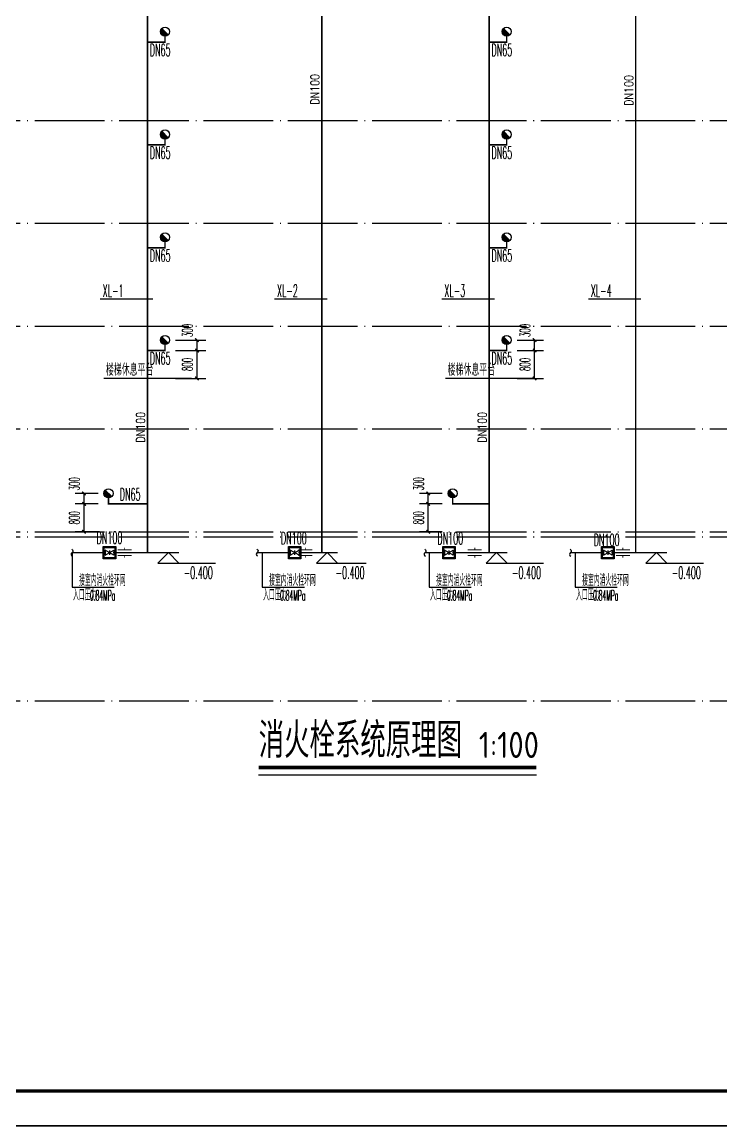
# Model space of a CAD drawing. Extents: x 27938 to 1507990, y 110129 to 923079.
# Drawn here: x 1209534 to 1229579, y 644286 to 675961 of the extents above; entities that cross this region are included whole.
import ezdxf

# ---------------------------------------------------------------- set-up
doc = ezdxf.new("R2010")
doc.units = 0
doc.header["$LTSCALE"] = 1000
doc.header["$MEASUREMENT"] = 0
doc.linetypes.add('DOTE', pattern=[2.42, 2, -0.2, 0.02, -0.2])
for name, color, linetype in [('-JS', 4, 'Continuous'), ('DIM_SYMB', 3, 'Continuous'), ('DIM_不分区消火栓', 1, 'Continuous'), ('DIM_消防', 3, 'Continuous'), ('EQUIP_消火栓', 7, 'Continuous'), ('EQUIP_消防', 7, 'Continuous'), ('PIPE-不分区消火栓', 1, 'TG_X'), ('TEXT_不分区消火栓', 7, 'Continuous'), ('TWT', 7, 'Continuous'), ('TWT_DIM', 3, 'Continuous'), ('TWT_ELEV', 3, 'Continuous'), ('TWT_TITLE', 7, 'Continuous'), ('VALVE_污水', 7, 'Continuous'), ('VALVE_消防', 7, 'Continuous'), ('图框', 140, 'Continuous')]:
    doc.layers.add(name, color=color, linetype=linetype)
doc.styles.add('_TCH_DIM_T3', font='SIMPLEX.shx', dxfattribs={"width": 0.494118, "bigfont": 'GBCBIG.shx'})
doc.styles.add('_TWT_PIPEDN', font='SIMPLEX', dxfattribs={"width": 0.8, "height": 3.5, "bigfont": 'HZTXT'})
doc.styles.add('_TWT_SERIAL', font='SIMPLEX', dxfattribs={"width": 0.8, "height": 3.5, "bigfont": 'HZTXT'})
doc.styles.get("Standard").update_dxf_attribs({"font": 'gbenor.shx', "bigfont": 'gbcbig.shx'})
doc.styles.add('TG_LINETYPE', font='SIMPLEX', dxfattribs={"width": 0.8, "height": 3, "bigfont": 'HZTXT'})
doc.linetypes.add('TG_X', pattern='A,2,-0.229,["X",TG_LINETYPE,S=0.1,R=0,X=-0.229,Y=-0.15],0', length=2.229)
doc.dimstyles.new('_TWT_ARCH&&100', dxfattribs={"dimtxt": 297.5, "dimasz": 100, "dimexe": 250, "dimexo": 300, "dimgap": 126.25, "dimtad": 1, "dimdec": 0, "dimzin": 0, "dimdsep": 46, "dimtxsty": '_TCH_DIM_T3', "dimblk": 'ARCHTICK', "dimcen": 0.09, "dimclrt": 7, "dimazin": 2, "dimtfac": 1, "dimtdec": 0, "dimtix": 1, "dimtmove": 2, "dimatfit": 3, "dimfxl": 1, "dimtolj": 1, "dimtzin": 0, "dimarcsym": 0})

# ---------------------------------------------------------------- blocks, each defined once
blk = doc.blocks.new('$TwtSys$00000386')
blk.add_line((-93, 93, 0), (93, -93, 0))
blk.add_circle((0, 0, 0), 131)
at = {"color": 0}
for points in [[(34, -127, 0), (-127, 34, 0), (93, -93, 0), (-93, 93, 0)], [(-34, -127, 0), (-127, -34, 0), (34, -127, 0), (-127, 34, 0)], [(-93, -93, 0), (-93, -93, 0), (-34, -127, 0), (-127, -34, 0)]]:
    blk.add_solid(points, dxfattribs=at)
at = {"flags": 9}
blk.add_attdef('A', (0, 0, 0), '', height=0.00524, dxfattribs=at)
blk = doc.blocks.new('$VALVE$00000296')
for points in [[(-125, 72), (-125, -72), (125, 72), (125, -72), (-125, 72)], [(0, 60), (0, -64)]]:
    blk.add_lwpolyline(points)
for p in [(-125, 0), (125, 0)]:
    blk.add_point(p)
blk = doc.blocks.new('$TwtSys$00000132')
at = {"elevation": 0}
blk.add_lwpolyline([(7, -101, -0.575183), (0, 0, 0.604745), (-11, 101, 16.924828)], format="xyb", dxfattribs=at)
blk = doc.blocks.new('$VALVE$00000553')
at = {"const_width": 30}
for points in [[(0, 100), (-250, 100), (-250, 100)], [(0, 100), (0, 175)], [(0, 100), (250, 100), (250, 100)], [(-250, -100), (-250, -100), (0, -100)], [(250, -100), (250, -100), (0, -100)], [(0, -175), (0, -100)]]:
    blk.add_lwpolyline(points, dxfattribs=at)
blk = doc.blocks.new('_ArchTick')
at = {"color": 0, "linetype": 'ByBlock', "const_width": 0.4}
blk.add_lwpolyline([(-0.5, -0.5), (0.5, 0.5)], dxfattribs=at)
blk = doc.blocks.new('*D390')
at = {"layer": 'Defpoints', "color": 0}
for p in [(1221182, 662436), (1221884, 662436), (1221884, 662136)]:
    blk.add_point(p, dxfattribs=at)
at = {"layer": 'TWT_DIM', "color": 0, "lineweight": -2}
for p, q in [((1221584, 662436), (1220932, 662436)), ((1221182, 662136), (1221182, 662436)), ((1221584, 662136), (1220932, 662136))]:
    blk.add_line(p, q, dxfattribs=at)
at = {"layer": 'TWT_DIM', "color": 0, "lineweight": -2, "xscale": 100, "yscale": 100, "zscale": 100}
for p, rotation in [((1221182, 662436), 90), ((1221182, 662136), 270)]:
    blk.add_blockref('_ArchTick', p, dxfattribs=dict(at, rotation=rotation))
at = {"layer": 'TWT_DIM', "color": 7, "insert": (1220907, 662711), "char_height": 297.5, "attachment_point": 5, "rotation": 90, "style": '_TCH_DIM_T3'}
blk.add_mtext('\\A1;300', dxfattribs=at)
blk = doc.blocks.new('*D391')
at = {"layer": 'Defpoints', "color": 0}
for p in [(1221182, 662136), (1221884, 662136), (1221884, 661336)]:
    blk.add_point(p, dxfattribs=at)
at = {"layer": 'TWT_DIM', "color": 0, "lineweight": -2}
for p, q in [((1221584, 662136), (1220932, 662136)), ((1221182, 661336), (1221182, 662136)), ((1221584, 661336), (1220932, 661336))]:
    blk.add_line(p, q, dxfattribs=at)
at = {"layer": 'TWT_DIM', "color": 0, "lineweight": -2, "xscale": 100, "yscale": 100, "zscale": 100}
for p, rotation in [((1221182, 662136), 90), ((1221182, 661336), 270)]:
    blk.add_blockref('_ArchTick', p, dxfattribs=dict(at, rotation=rotation))
at = {"layer": 'TWT_DIM', "color": 7, "insert": (1220907, 661736), "char_height": 297.5, "attachment_point": 5, "rotation": 90, "style": '_TCH_DIM_T3'}
blk.add_mtext('\\A1;800', dxfattribs=at)
blk = doc.blocks.new('*D392')
at = {"layer": 'Defpoints', "color": 0}
for p in [(1211311, 662436), (1212013, 662436), (1212013, 662136)]:
    blk.add_point(p, dxfattribs=at)
at = {"layer": 'TWT_DIM', "color": 0, "lineweight": -2}
for p, q in [((1211713, 662436), (1211061, 662436)), ((1211311, 662136), (1211311, 662436)), ((1211713, 662136), (1211061, 662136))]:
    blk.add_line(p, q, dxfattribs=at)
at = {"layer": 'TWT_DIM', "color": 0, "lineweight": -2, "xscale": 100, "yscale": 100, "zscale": 100}
for p, rotation in [((1211311, 662436), 90), ((1211311, 662136), 270)]:
    blk.add_blockref('_ArchTick', p, dxfattribs=dict(at, rotation=rotation))
at = {"layer": 'TWT_DIM', "color": 7, "insert": (1211036, 662711), "char_height": 297.5, "attachment_point": 5, "rotation": 90, "style": '_TCH_DIM_T3'}
blk.add_mtext('\\A1;300', dxfattribs=at)
blk = doc.blocks.new('*D393')
at = {"layer": 'Defpoints', "color": 0}
for p in [(1211311, 662136), (1212013, 662136), (1212013, 661336)]:
    blk.add_point(p, dxfattribs=at)
at = {"layer": 'TWT_DIM', "color": 0, "lineweight": -2}
for p, q in [((1211713, 662136), (1211061, 662136)), ((1211311, 661336), (1211311, 662136)), ((1211713, 661336), (1211061, 661336))]:
    blk.add_line(p, q, dxfattribs=at)
at = {"layer": 'TWT_DIM', "color": 0, "lineweight": -2, "xscale": 100, "yscale": 100, "zscale": 100}
for p, rotation in [((1211311, 662136), 90), ((1211311, 661336), 270)]:
    blk.add_blockref('_ArchTick', p, dxfattribs=dict(at, rotation=rotation))
at = {"layer": 'TWT_DIM', "color": 7, "insert": (1211036, 661736), "char_height": 297.5, "attachment_point": 5, "rotation": 90, "style": '_TCH_DIM_T3'}
blk.add_mtext('\\A1;800', dxfattribs=at)
blk = doc.blocks.new('*D405')
at = {"layer": 'Defpoints', "color": 0}
for p in [(1223435, 666836), (1224236, 666836), (1223435, 666536)]:
    blk.add_point(p, dxfattribs=at)
at = {"layer": 'TWT_DIM', "color": 0, "lineweight": -2}
for p, q in [((1223735, 666836), (1224486, 666836)), ((1224236, 666536), (1224236, 666836)), ((1223735, 666536), (1224486, 666536))]:
    blk.add_line(p, q, dxfattribs=at)
at = {"layer": 'TWT_DIM', "color": 0, "lineweight": -2, "xscale": 100, "yscale": 100, "zscale": 100}
for p, rotation in [((1224236, 666836), 90), ((1224236, 666536), 270)]:
    blk.add_blockref('_ArchTick', p, dxfattribs=dict(at, rotation=rotation))
at = {"layer": 'TWT_DIM', "color": 7, "insert": (1223961, 667111), "char_height": 297.5, "attachment_point": 5, "rotation": 90, "style": '_TCH_DIM_T3'}
blk.add_mtext('\\A1;300', dxfattribs=at)
blk = doc.blocks.new('*D406')
at = {"layer": 'Defpoints', "color": 0}
for p in [(1223435, 666536), (1224236, 666536), (1223435, 665736)]:
    blk.add_point(p, dxfattribs=at)
at = {"layer": 'TWT_DIM', "color": 0, "lineweight": -2}
for p, q in [((1223735, 666536), (1224486, 666536)), ((1224236, 665736), (1224236, 666536)), ((1223735, 665736), (1224486, 665736))]:
    blk.add_line(p, q, dxfattribs=at)
at = {"layer": 'TWT_DIM', "color": 0, "lineweight": -2, "xscale": 100, "yscale": 100, "zscale": 100}
for p, rotation in [((1224236, 666536), 90), ((1224236, 665736), 270)]:
    blk.add_blockref('_ArchTick', p, dxfattribs=dict(at, rotation=rotation))
at = {"layer": 'TWT_DIM', "color": 7, "insert": (1223961, 666136), "char_height": 297.5, "attachment_point": 5, "rotation": 90, "style": '_TCH_DIM_T3'}
blk.add_mtext('\\A1;800', dxfattribs=at)
blk = doc.blocks.new('*D407')
at = {"layer": 'Defpoints', "color": 0}
for p in [(1213635, 666836), (1214552, 666836), (1213635, 666536)]:
    blk.add_point(p, dxfattribs=at)
at = {"layer": 'TWT_DIM', "color": 0, "lineweight": -2}
for p, q in [((1213935, 666836), (1214802, 666836)), ((1214552, 666536), (1214552, 666836)), ((1213935, 666536), (1214802, 666536))]:
    blk.add_line(p, q, dxfattribs=at)
at = {"layer": 'TWT_DIM', "color": 0, "lineweight": -2, "xscale": 100, "yscale": 100, "zscale": 100}
for p, rotation in [((1214552, 666836), 90), ((1214552, 666536), 270)]:
    blk.add_blockref('_ArchTick', p, dxfattribs=dict(at, rotation=rotation))
at = {"layer": 'TWT_DIM', "color": 7, "insert": (1214277, 667111), "char_height": 297.5, "attachment_point": 5, "rotation": 90, "style": '_TCH_DIM_T3'}
blk.add_mtext('\\A1;300', dxfattribs=at)
blk = doc.blocks.new('*D408')
at = {"layer": 'Defpoints', "color": 0}
for p in [(1213635, 666536), (1214552, 666536), (1213635, 665736)]:
    blk.add_point(p, dxfattribs=at)
at = {"layer": 'TWT_DIM', "color": 0, "lineweight": -2}
for p, q in [((1213935, 666536), (1214802, 666536)), ((1214552, 665736), (1214552, 666536)), ((1213935, 665736), (1214802, 665736))]:
    blk.add_line(p, q, dxfattribs=at)
at = {"layer": 'TWT_DIM', "color": 0, "lineweight": -2, "xscale": 100, "yscale": 100, "zscale": 100}
for p, rotation in [((1214552, 666536), 90), ((1214552, 665736), 270)]:
    blk.add_blockref('_ArchTick', p, dxfattribs=dict(at, rotation=rotation))
at = {"layer": 'TWT_DIM', "color": 7, "insert": (1214277, 666136), "char_height": 297.5, "attachment_point": 5, "rotation": 90, "style": '_TCH_DIM_T3'}
blk.add_mtext('\\A1;800', dxfattribs=at)

msp = doc.modelspace()

# ---------------------------------------------------------------- hatches: boundary and pattern name
at = {"layer": 'PIPE-不分区消火栓'}
for points in [[(1213634.8, 675385.9), (1213634.8, 675363.4), (1213657.3, 675363.4)], [(1213634.8, 675385.9), (1213657.3, 675385.9), (1213657.3, 675363.4)], [(1213634.8, 675385.9), (1213657.3, 675385.9), (1213657.3, 675363.4)], [(1213634.8, 675385.9), (1213634.8, 675363.4), (1213657.3, 675363.4)], [(1223434.8, 675385.9), (1223434.8, 675363.4), (1223457.3, 675363.4)], [(1223434.8, 675385.9), (1223457.3, 675385.9), (1223457.3, 675363.4)], [(1223434.8, 675385.9), (1223457.3, 675385.9), (1223457.3, 675363.4)], [(1223434.8, 675385.9), (1223434.8, 675363.4), (1223457.3, 675363.4)], [(1213634.8, 672435.9), (1213634.8, 672413.4), (1213657.3, 672413.4)], [(1213634.8, 672435.9), (1213657.3, 672435.9), (1213657.3, 672413.4)], [(1213634.8, 672435.9), (1213657.3, 672435.9), (1213657.3, 672413.4)], [(1213634.8, 672435.9), (1213634.8, 672413.4), (1213657.3, 672413.4)], [(1223434.8, 672435.9), (1223434.8, 672413.4), (1223457.3, 672413.4)], [(1223434.8, 672435.9), (1223457.3, 672435.9), (1223457.3, 672413.4)], [(1223434.8, 672435.9), (1223457.3, 672435.9), (1223457.3, 672413.4)], [(1223434.8, 672435.9), (1223434.8, 672413.4), (1223457.3, 672413.4)], [(1213634.8, 669485.9), (1213634.8, 669463.4), (1213657.3, 669463.4)], [(1213634.8, 669485.9), (1213657.3, 669485.9), (1213657.3, 669463.4)], [(1213634.8, 669485.9), (1213657.3, 669485.9), (1213657.3, 669463.4)], [(1213634.8, 669485.9), (1213634.8, 669463.4), (1213657.3, 669463.4)], [(1223434.8, 669485.9), (1223434.8, 669463.4), (1223457.3, 669463.4)], [(1223434.8, 669485.9), (1223457.3, 669485.9), (1223457.3, 669463.4)], [(1223434.8, 669485.9), (1223457.3, 669485.9), (1223457.3, 669463.4)], [(1223434.8, 669485.9), (1223434.8, 669463.4), (1223457.3, 669463.4)], [(1213634.8, 666535.9), (1213634.8, 666513.4), (1213657.3, 666513.4)], [(1213634.8, 666535.9), (1213657.3, 666535.9), (1213657.3, 666513.4)], [(1213634.8, 666535.9), (1213657.3, 666535.9), (1213657.3, 666513.4)], [(1213634.8, 666535.9), (1213634.8, 666513.4), (1213657.3, 666513.4)], [(1223434.8, 666535.9), (1223434.8, 666513.4), (1223457.3, 666513.4)], [(1223434.8, 666535.9), (1223457.3, 666535.9), (1223457.3, 666513.4)], [(1223434.8, 666535.9), (1223457.3, 666535.9), (1223457.3, 666513.4)], [(1223434.8, 666535.9), (1223434.8, 666513.4), (1223457.3, 666513.4)], [(1213134.8, 663785.9), (1213134.8, 663763.4), (1213157.3, 663763.4)], [(1213134.8, 663785.9), (1213157.3, 663785.9), (1213157.3, 663763.4)], [(1218134.8, 663785.9), (1218134.8, 663763.4), (1218157.3, 663763.4)], [(1218134.8, 663785.9), (1218157.3, 663785.9), (1218157.3, 663763.4)], [(1222934.8, 663785.9), (1222934.8, 663763.4), (1222957.3, 663763.4)], [(1222934.8, 663785.9), (1222957.3, 663785.9), (1222957.3, 663763.4)], [(1227134.8, 663785.9), (1227134.8, 663763.4), (1227157.3, 663763.4)], [(1227134.8, 663785.9), (1227157.3, 663785.9), (1227157.3, 663763.4)], [(1212013.4, 662135.8), (1212013.4, 662113.3), (1211990.9, 662113.3)], [(1212013.4, 662135.8), (1211990.9, 662135.8), (1211990.9, 662113.3)], [(1221884.3, 662135.8), (1221884.3, 662113.3), (1221861.8, 662113.3)], [(1221884.3, 662135.8), (1221861.8, 662135.8), (1221861.8, 662113.3)], [(1213134.8, 660735.9), (1213157.3, 660735.9), (1213157.3, 660713.4)], [(1213134.8, 660735.9), (1213134.8, 660713.4), (1213157.3, 660713.4)], [(1218134.8, 660735.9), (1218157.3, 660735.9), (1218157.3, 660713.4)], [(1218134.8, 660735.9), (1218134.8, 660713.4), (1218157.3, 660713.4)], [(1222934.8, 660735.9), (1222957.3, 660735.9), (1222957.3, 660713.4)], [(1222934.8, 660735.9), (1222934.8, 660713.4), (1222957.3, 660713.4)], [(1227134.8, 660735.9), (1227157.3, 660735.9), (1227157.3, 660713.4)], [(1227134.8, 660735.9), (1227134.8, 660713.4), (1227157.3, 660713.4)]]:
    msp.add_hatch(color=256, dxfattribs=at).paths.add_polyline_path(points)

# ---------------------------------------------------------------- linework, layer by layer
at = {"layer": '-JS'}
for points in [[(1211861.4, 660913.9), (1212221.4, 660913.9), (1212221.4, 660555.9), (1211861.4, 660555.9)], [(1211891.4, 660883.9), (1212191.4, 660883.9), (1212191.4, 660585.9), (1211891.4, 660585.9)], [(1217172.8, 660913.9), (1217532.8, 660913.9), (1217532.8, 660555.9), (1217172.8, 660555.9)], [(1217202.8, 660883.9), (1217502.8, 660883.9), (1217502.8, 660585.9), (1217202.8, 660585.9)], [(1221598.2, 660913.9), (1221958.2, 660913.9), (1221958.2, 660555.9), (1221598.2, 660555.9)], [(1221628.2, 660883.9), (1221928.2, 660883.9), (1221928.2, 660585.9), (1221628.2, 660585.9)], [(1226156.6, 660913.9), (1226516.6, 660913.9), (1226516.6, 660555.9), (1226156.6, 660555.9)], [(1226186.6, 660883.9), (1226486.6, 660883.9), (1226486.6, 660585.9), (1226186.6, 660585.9)]]:
    msp.add_lwpolyline(points, close=True, dxfattribs=at)
at = {"ltscale": 0.5}
for points in [[(1214391.4, 665735.9), (1211878.2, 665735.9)], [(1224191.4, 665735.9), (1221678.2, 665735.9)]]:
    msp.add_lwpolyline(points, dxfattribs=at)
at = {"layer": 'DIM_SYMB', "const_width": 105}
msp.add_lwpolyline([(1216320, 654567.7), (1224286.2, 654567.7)], dxfattribs=at)
at = {"layer": 'DIM_SYMB'}
msp.add_lwpolyline([(1216320, 654357.7), (1224286.2, 654357.7)], dxfattribs=at)
at = {"layer": 'DIM_不分区消火栓'}
for p, q in [((1210966.2, 660735.9), (1210966.2, 659744.2)), ((1216419.8, 660735.9), (1216419.8, 659744.2)), ((1221207, 660735.9), (1221207, 659744.2)), ((1225397, 660735.9), (1225397, 659744.2)), ((1210966.2, 659744.2), (1212177.3, 659744.2)), ((1216419.8, 659744.2), (1217630.9, 659744.2)), ((1221207, 659744.2), (1222418, 659744.2)), ((1225397, 659744.2), (1226608, 659744.2))]:
    msp.add_line(p, q, dxfattribs=at)
at = {"layer": 'DIM_消防'}
for p, q in [((1213284.8, 668010.9), (1211777.2, 668010.9)), ((1218284.8, 668010.9), (1216777.2, 668010.9)), ((1223084.8, 668010.9), (1221577.2, 668010.9)), ((1227284.8, 668010.9), (1225777.2, 668010.9))]:
    msp.add_line(p, q, dxfattribs=at)
at = {"layer": 'PIPE-不分区消火栓', "const_width": 45}
for points in [[(1218134.8, 660735.9), (1218134.8, 687329.3)], [(1227134.8, 660735.9), (1227134.8, 687266.1)], [(1213134.8, 675385.9), (1213134.8, 678335.9)], [(1222934.8, 675385.9), (1222934.8, 678335.9)], [(1213134.8, 672435.9), (1213134.8, 675385.9)], [(1213134.8, 675385.9), (1213634.8, 675385.9)], [(1213634.8, 675385.9), (1213634.8, 675554.9)], [(1222934.8, 672435.9), (1222934.8, 675385.9)], [(1222934.8, 675385.9), (1223434.8, 675385.9)], [(1223434.8, 675385.9), (1223434.8, 675554.9)], [(1213634.8, 672435.9), (1213634.8, 672604.9)], [(1223434.8, 672435.9), (1223434.8, 672604.9)], [(1213134.8, 669485.9), (1213134.8, 672435.9)], [(1213134.8, 672435.9), (1213634.8, 672435.9)], [(1222934.8, 669485.9), (1222934.8, 672435.9)], [(1222934.8, 672435.9), (1223434.8, 672435.9)], [(1213634.8, 669485.9), (1213634.8, 669654.9)], [(1223434.8, 669485.9), (1223434.8, 669654.9)], [(1213134.8, 666535.9), (1213134.8, 669485.9)], [(1213134.8, 669485.9), (1213634.8, 669485.9)], [(1222934.8, 666535.9), (1222934.8, 669485.9)], [(1222934.8, 669485.9), (1223434.8, 669485.9)], [(1213134.8, 666535.9), (1213634.8, 666535.9)], [(1213134.8, 662135.8), (1213134.8, 666535.9)], [(1213634.8, 666535.9), (1213634.8, 666704.9)], [(1222934.8, 666535.9), (1223434.8, 666535.9)], [(1222934.8, 662135.8), (1222934.8, 666535.9)], [(1223434.8, 666535.9), (1223434.8, 666704.9)], [(1212013.4, 662135.8), (1212013.4, 662304.8)], [(1221884.3, 662135.8), (1221884.3, 662304.8)], [(1213134.8, 662135.8), (1212013.4, 662135.8)], [(1213134.8, 660735.9), (1213134.8, 662135.8)], [(1222934.8, 662135.8), (1221884.3, 662135.8)], [(1222934.8, 660735.9), (1222934.8, 662135.8)], [(1210966.4, 660735.9), (1211916.4, 660735.9)], [(1212166.4, 660735.9), (1213134.8, 660735.9)], [(1216277.8, 660735.9), (1217227.8, 660735.9)], [(1217477.8, 660735.9), (1218134.8, 660735.9)], [(1221091.9, 660735.9), (1221653.2, 660735.9)], [(1221903.2, 660735.9), (1222934.8, 660735.9)], [(1225261.6, 660735.9), (1226211.6, 660735.9)], [(1226461.6, 660735.9), (1227134.8, 660735.9)]]:
    msp.add_lwpolyline(points, dxfattribs=at)
at = {"layer": 'TWT', "color": 8, "linetype": 'DOTE'}
for p, q in [((1192957.9, 673135.9), (1304719.7, 673135.9)), ((1192957.9, 670185.9), (1304719.7, 670185.9)), ((1192957.9, 667235.9), (1304719.7, 667235.9)), ((1192957.9, 664285.9), (1304719.7, 664285.9)), ((1192957.9, 661335.9), (1304719.7, 661335.9)), ((1192957.9, 661185.9), (1304719.7, 661185.9)), ((1192957.9, 656485.9), (1304719.7, 656485.9))]:
    msp.add_line(p, q, dxfattribs=at)
at = {"layer": 'TWT_ELEV'}
for p, q in [((1213134.8, 660735.9), (1214030, 660735.9)), ((1213730, 660735.9), (1213430, 660435.9)), ((1213430, 660435.9), (1215079.4, 660435.9)), ((1213730, 660735.9), (1214030, 660435.9)), ((1217687.1, 660735.9), (1218582.4, 660735.9)), ((1218282.4, 660735.9), (1217982.4, 660435.9)), ((1217982.4, 660435.9), (1219401.5, 660435.9)), ((1218282.4, 660735.9), (1218582.4, 660435.9)), ((1222550.3, 660735.9), (1223445.5, 660735.9)), ((1223145.5, 660735.9), (1222845.5, 660435.9)), ((1222845.5, 660435.9), (1224494.9, 660435.9)), ((1223145.5, 660735.9), (1223445.5, 660435.9)), ((1227134.8, 660735.9), (1228030, 660735.9)), ((1227730, 660735.9), (1227430, 660435.9)), ((1227430, 660435.9), (1229079.4, 660435.9)), ((1227730, 660735.9), (1228030, 660435.9))]:
    msp.add_line(p, q, dxfattribs=at)
at = {"layer": 'TWT_TITLE'}
msp.add_lwpolyline([(1189457.9, 644285.9), (1315557.9, 644285.9), (1315557.9, 703685.9), (1189457.9, 703685.9)], close=True, dxfattribs=at)
at = {"layer": 'TWT_TITLE', "const_width": 100}
msp.add_lwpolyline([(1191957.9, 645285.9), (1314557.9, 645285.9), (1314557.9, 702685.9), (1191957.9, 702685.9)], close=True, dxfattribs=at)
at = {"layer": '图框'}
msp.add_lwpolyline([(1189457.9, 703685.9), (1315557.9, 703685.9), (1315557.9, 644285.9), (1189457.9, 644285.9)], close=True, dxfattribs=at)
msp.add_lwpolyline([(1189457.9, 703685.9), (1315557.9, 703685.9), (1315557.9, 644285.9), (1189457.9, 644285.9)], close=True, dxfattribs=at)
at = {"layer": '图框', "const_width": 100}
msp.add_lwpolyline([(1314557.9, 645285.9), (1314557.9, 702685.9), (1191957.9, 702685.9), (1191957.9, 645285.9)], close=True, dxfattribs=at)

# ---------------------------------------------------------------- block references
at = {"layer": 'EQUIP_消火栓'}
for p in [(1213634.8, 675685.9), (1223434.8, 675685.9), (1213634.8, 672735.9), (1223434.8, 672735.9), (1213634.8, 669785.9), (1223434.8, 669785.9), (1213634.8, 666835.9), (1223434.8, 666835.9), (1212013.4, 662435.8), (1221884.3, 662435.8)]:
    msp.add_blockref('$TwtSys$00000386', p, dxfattribs=at)
at = {"layer": 'EQUIP_消防', "rotation": 180}
for p in [(1210966.4, 660735.9), (1216277.8, 660735.9), (1221091.9, 660735.9), (1225261.6, 660735.9)]:
    msp.add_blockref('$TwtSys$00000132', p, dxfattribs=at)
at = {"layer": 'VALVE_污水', "xscale": 0.8, "yscale": -0.8, "zscale": 0.8, "rotation": 180.0000000001393}
for p in [(1212475.1, 660735.9), (1217656.6, 660735.9), (1222519.7, 660735.9), (1226767.6, 660735.9)]:
    msp.add_blockref('$VALVE$00000553', p, dxfattribs=at)
at = {"layer": 'VALVE_消防', "xscale": -1, "yscale": -1, "rotation": 180}
for p in [(1212041.4, 660735.9), (1217352.8, 660735.9), (1221778.2, 660735.9), (1226336.6, 660735.9)]:
    msp.add_blockref('$VALVE$00000296', p, dxfattribs=at)

# ---------------------------------------------------------------- texts
at = {"layer": 'DIM_SYMB', "color": 7}
for s, height, p in [('消火栓系统原理图', 1012.77, (1216320, 654844.7)), ('1:100', 750, (1222635.7, 654844.7))]:
    msp.add_text(s, height=height, dxfattribs=at).set_placement(p)
at = {"layer": 'DIM_不分区消火栓', "color": 7, "style": '_TCH_DIM_T3'}
for s, height, width, p in [('接室内消火栓环网', 337.59, 0.494118, (1211169, 659779.2)), ('接室内消火栓环网', 337.59, 0.494118, (1216622.6, 659779.2)), ('接室内消火栓环网', 337.59, 0.494118, (1221409.7, 659779.2)), ('接室内消火栓环网', 337.59, 0.494118, (1225599.8, 659779.2)), ('入口压力', 337.59, 0.494118, (1210994, 659359.2)), ('0.84MPa', 297.5, 0.348789, (1211479.7, 659359.2)), ('入口压力', 337.59, 0.494118, (1216447.6, 659359.2)), ('0.84MPa', 297.5, 0.348789, (1216933.3, 659359.2)), ('入口压力', 337.59, 0.494118, (1221234.8, 659359.2)), ('0.84MPa', 297.5, 0.348789, (1221720.5, 659359.2)), ('入口压力', 337.59, 0.494118, (1225424.8, 659359.2)), ('0.84MPa', 297.5, 0.348789, (1225910.5, 659359.2))]:
    msp.add_text(s, height=height, dxfattribs=dict(at, width=width)).set_placement(p)
at = {"layer": 'DIM_消防', "color": 7, "style": '_TWT_SERIAL', "width": 0.48}
for s, p in [('DN65', (1213196.5, 674986.6)), ('DN65', (1222996.5, 674986.6)), ('DN65', (1213196.5, 672036.6)), ('DN65', (1222996.5, 672036.6)), ('DN65', (1213196.5, 669086.6)), ('DN65', (1222996.5, 669086.6)), ('XL-1', (1211847.2, 668080.9)), ('XL-2', (1216847.2, 668080.9)), ('XL-3', (1221647.2, 668080.9)), ('XL-4', (1225847.2, 668080.9)), ('DN65', (1213196.5, 666136.6)), ('DN65', (1222996.5, 666136.6)), ('楼梯休息平台', (1211939.9, 665810.4)), ('楼梯休息平台', (1221739.9, 665810.4)), ('DN65', (1212335, 662235.5)), ('DN100', (1211669.4, 660993.6)), ('DN100', (1216957, 660975.2)), ('DN100', (1221446.8, 660970.4)), ('DN100', (1225929.9, 660927))]:
    msp.add_text(s, height=350, dxfattribs=at).set_placement(p)
at = {"layer": 'TEXT_不分区消火栓', "style": '_TWT_PIPEDN', "width": 0.8}
for p in [(1218059.8, 673589.7), (1227059.8, 673558.1), (1213059.8, 663893), (1222859.8, 663893)]:
    msp.add_text('DN100', height=250, rotation=90, dxfattribs=at).set_placement(p)
at = {"layer": 'TWT_ELEV', "color": 7, "style": '_TWT_SERIAL', "width": 0.48}
for p in [(1214169.4, 659985.8), (1218525, 659985.8), (1223584.9, 659985.8), (1228169.4, 659985.8)]:
    msp.add_text('-0.400', height=350, dxfattribs=at).set_placement(p)

# ---------------------------------------------------------------- dimensions: what is measured, and where the dimension line sits
at = {"layer": 'TWT_DIM'}
for base, p1, p2, picture, middle in [((1214552.2, 666835.9), (1213634.8, 666535.9), (1213634.8, 666835.9), '*D407', (1214277.2, 667111.1)), ((1224236.4, 666835.9), (1223434.8, 666535.9), (1223434.8, 666835.9), '*D405', (1223961.4, 667111.1)), ((1211311.1, 662435.8), (1212013.4, 662135.8), (1212013.4, 662435.8), '*D392', (1211036.1, 662711)), ((1221182, 662435.8), (1221884.3, 662135.8), (1221884.3, 662435.8), '*D390', (1220907, 662711))]:
    dim = msp.add_linear_dim(base=base, p1=p1, p2=p2, angle=90, dimstyle='_TWT_ARCH&&100', dxfattribs=at)
    dim.commit()
    dim.dimension.update_dxf_attribs({"geometry": picture, "text_midpoint": middle, "dimtype": 129})
for p1, p2, distance, picture, middle in [((1213634.8, 665735.9), (1213634.8, 666535.9), -917.4, '*D408', (1214277.2, 666135.9)), ((1223434.8, 665735.9), (1223434.8, 666535.9), -801.7, '*D406', (1223961.4, 666135.9)), ((1212013.4, 661335.9), (1212013.4, 662135.8), 702.3, '*D393', (1211036.1, 661735.8)), ((1221884.3, 661335.9), (1221884.3, 662135.8), 702.3, '*D391', (1220907, 661735.8))]:
    dim = msp.add_aligned_dim(p1=p1, p2=p2, distance=distance, dimstyle='_TWT_ARCH&&100', dxfattribs=at)
    dim.commit()
    dim.dimension.update_dxf_attribs({"geometry": picture, "text_midpoint": middle})

doc.saveas('drawing.dxf')
